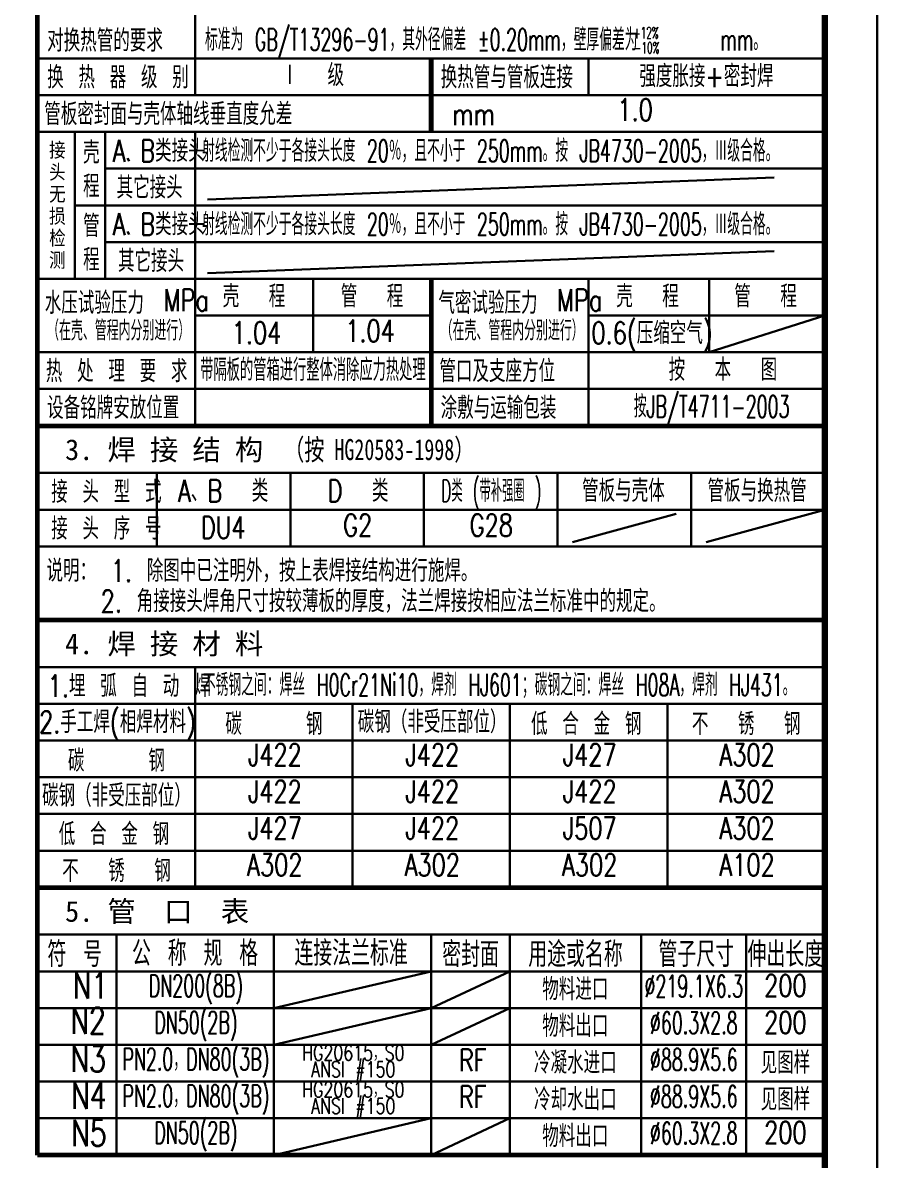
# Model space of a CAD drawing. Extents: x 0 to 25472, y -20 to 7186.
# Drawn here: x 4069 to 5046, y 1590 to 2891 of the extents above; entities that cross this region are included whole.
import ezdxf
from ezdxf.enums import TextEntityAlignment as Align

# ---------------------------------------------------------------- set-up
doc = ezdxf.new("R2010")
doc.units = 0
doc.header["$LTSCALE"] = 60
doc.header["$MEASUREMENT"] = 0
for name, color, linetype, lineweight in [('A 粗实线', 1, 'CONTINUOUS', 60), ('B 细实线', 7, 'CONTINUOUS', 30), ('C 文 字', 2, 'CONTINUOUS', 30)]:
    doc.layers.add(name, color=color, linetype=linetype, lineweight=lineweight)
doc.styles.add('HZTXT', font='TXT.SHX', dxfattribs={"width": 0.75, "bigfont": 'HZTXT'})
doc.styles.add('标题中文', font='SimSun.ttf', dxfattribs={"width": 0.7})

msp = doc.modelspace()

# ---------------------------------------------------------------- linework, layer by layer
at = {"layer": 'A 粗实线'}
for p, q in [((4086.000000089999, 1596.000000190802), (4086.00000009, 3504)), ((4536.000000044997, 2766.0000000738), (4536.000000044998, 2850.0000000654)), ((4536.000000044998, 2850.0000000654), (4536.000000044997, 2766.0000000738)), ((4536.00000004498, 2598.0000000906), (4536.00000004498, 2430.0000001074)), ((4086.000000089981, 2430.0000001074), (4985.999999999981, 2430.0000001074)), ((4086.000000089994, 2208.000000129601), (4985.999999999993, 2208.000000129601)), ((4086.000000089994, 1902.000000160201), (4985.999999999993, 1902.000000160201)), ((4986.000000000009, 1596.000000190802), (4086.00000009001, 1596.000000190802))]:
    msp.add_line(p, q, dxfattribs=at)
at = {"layer": 'A 粗实线', "color": 5, "lineweight": 120}
msp.add_lwpolyline([(150, 60), (4986, 60), (4986, 3504), (150, 3504)], close=True, dxfattribs=at)
at = {"layer": 'B 细实线'}
for p, q in [((4266.000000072, 2808.0000000696), (4266.000000072, 2976.0000000528)), ((4086.000000089981, 2850.0000000654), (4985.999999999981, 2850.0000000654)), ((4716.000000026998, 2808.0000000696), (4716.000000026998, 2850.000000065399)), ((4086.000000089981, 2808.0000000696), (4985.999999999981, 2808.0000000696)), ((4086.000000089981, 2766.0000000738), (4985.999999999981, 2766.0000000738)), ((4128.451284677164, 2766.0000000738), (4128.451284677164, 2598.0000000906)), ((4163.296997012596, 2766.0000000738), (4163.296997012596, 2598.0000000906)), ((4266.000000072, 2430.0000001074), (4266.000000072, 2766.000000073801)), ((4188.748599887389, 2736.030434744114), (4190.755370634472, 2732.5940381252)), ((4163.296997012596, 2724.000000078001), (4985.999999999981, 2724.000000078001)), ((4280.063531875923, 2688.624535807816), (4928.140831049524, 2713.746306521491)), ((4128.451284677164, 2682.000000082206), (4985.999999999981, 2682.000000082206)), ((4188.748599887389, 2652.03043475252), (4190.755370634472, 2648.594038133605)), ((4163.296997012596, 2640.000000086406), (4985.999999999981, 2640.000000086406)), ((4280.063531875923, 2604.62453581621), (4928.140831049524, 2629.746306529885)), ((4086.000000089981, 2598.0000000906), (4985.999999999981, 2598.0000000906)), ((4401.000000058491, 2598.0000000906), (4401.000000058491, 2514.000000099)), ((4716.000000026981, 2430.0000001074), (4716.000000026981, 2598.0000000906)), ((4854.006403361167, 2598.0000000906), (4854.006403361167, 2514.000000099)), ((4266.000000072, 2556.0000000948), (4536.00000004498, 2556.0000000948)), ((4716.000000026981, 2556.000000094801), (4985.999999999981, 2556.0000000948)), ((4854.006403361167, 2514.000000099), (4985.999999999995, 2556.0000000948)), ((4086.000000089981, 2514.000000099), (4985.999999999981, 2514.000000099)), ((4086.000000089981, 2472.0000001032), (4985.999999999981, 2472.0000001032)), ((4086.000000089994, 2376.000000112801), (4985.999999999993, 2376.000000112801)), ((4222.261339565214, 2376.000000112801), (4222.261339565236, 2292.000000121201)), ((4374.981339549942, 2292.000000121201), (4374.981339549942, 2376.000000112801)), ((4527.70133953467, 2376.000000112801), (4527.70133953467, 2292.000000121201)), ((4680.421339519398, 2292.000000121201), (4680.421339519398, 2376.000000112801)), ((4833.141339504126, 2376.000000112801), (4833.141339504126, 2292.000000121201)), ((4086.000000089994, 2334.000000117001), (4985.999999999993, 2334.000000117001)), ((4697.380275654141, 2296.663929650138), (4816.182403369384, 2329.336070588065)), ((4850.238936150006, 2296.663929650138), (4985.999999999992, 2334.000000117001)), ((4086.000000089994, 2292.000000121201), (4985.999999999993, 2292.000000121201)), ((4086.000000089994, 2154.000000135001), (4985.999999999993, 2154.000000135001)), ((4266.000000071994, 2112.0000001392), (4266.000000071994, 2154.000000135001)), ((4086.000000089994, 2112.0000001392), (4985.999999999993, 2112.0000001392)), ((4266.000000071993, 1902.000000160201), (4266.000000071994, 2112.0000001392)), ((4446.000000053994, 1902.000000160201), (4446.000000053994, 2112.0000001392)), ((4626.000000035992, 1902.000000160201), (4626.000000035993, 2112.0000001392)), ((4806.000000017993, 1902.000000160201), (4806.000000017993, 2112.0000001392)), ((4086.000000089994, 2070.000000143401), (4985.999999999993, 2070.000000143401)), ((4985.999999999993, 2028.000000147601), (4086.000000089994, 2028.000000147601)), ((4086.000000089994, 1986.000000151801), (4985.999999999993, 1986.000000151801)), ((4985.999999999993, 1944.000000156001), (4086.000000089994, 1944.000000156001)), ((4986.000000000009, 1848.000000165602), (4086.00000009001, 1848.000000165602)), ((4176.00000008101, 1596.000000190802), (4176.000000081011, 1848.000000165602)), ((4356.000000063009, 1596.000000190802), (4356.00000006301, 1848.000000165602)), ((4536.000000045011, 1596.000000190802), (4536.000000045011, 1848.000000165602)), ((4626.000000036008, 1596.000000190802), (4626.000000036009, 1848.000000165602)), ((4776.000000021009, 1596.000000190802), (4776.000000021009, 1848.000000165602)), ((4896.000000009011, 1596.000000190802), (4896.000000009011, 1848.000000165602)), ((4986.000000000009, 1806.000000169801), (4086.00000009001, 1806.000000169801)), ((4356.00000006301, 1764.000000174002), (4536.000000045011, 1806.000000169801)), ((4536.000000045011, 1764.000000174002), (4626.000000036009, 1806.000000169801)), ((4986.000000000009, 1764.000000174002), (4086.00000009001, 1764.000000174002)), ((4356.00000006301, 1722.000000178201), (4536.000000045011, 1764.000000174001)), ((4536.000000045011, 1722.000000178201), (4626.000000036009, 1764.000000174001)), ((4986.000000000009, 1722.000000178201), (4086.00000009001, 1722.000000178201)), ((4986.000000000009, 1680.000000182401), (4086.00000009001, 1680.000000182401)), ((4356.000000081011, 1596.000000190802), (4536.000000081011, 1638.000000190801)), ((4536.000000081011, 1596.000000190802), (4626.000000081011, 1638.000000190801))]:
    msp.add_line(p, q, dxfattribs=at)
msp.add_lwpolyline([(0, 0), (5046, 0), (5046, 3564), (0, 3564)], close=True, dxfattribs=at)
at = {"layer": 'C 文 字'}
msp.add_line((4986.000000000009, 1638.000000186602), (4086.00000009001, 1638.000000186602), dxfattribs=at)

# ---------------------------------------------------------------- texts
for s, height, style, width, p in [('标准为 GB/T13296-91，其外径偏差 %%P0.20mm，壁厚偏差为     mm。', 25.20001155826136, 'HZTXT', 0.58, (4277.322398277228, 2858.91352248294)), ('对换热管的要求', 25.2, 'HZTXT', 0.75, (4096.88999734289, 2857.800000061201)), ('+12%', 12.90240591782982, 'HZTXT', 0.58, (4767.102447635263, 2872.796610710629)), ('-10%', 12.90240591782982, 'HZTXT', 0.58, (4768.054269618859, 2855.741322960237)), ('换 热 器 级 别', 25.2, 'HZTXT', 0.75, (4096.88999734289, 2815.800000061201)), ('换热管与管板连接', 25.2, 'HZTXT', 0.75, (4546.889997297889, 2815.800000061201)), ('管板密封面与壳体轴线垂直度允差          mm', 25.2, 'HZTXT', 0.75, (4093.572068815192, 2773.800000065401)), ('1.0', 25.2, 'HZTXT', 0.75, (4748.862325563749, 2778.770771955959)), ('A B类接头', 25.19999999748, 'HZTXT', 0.75, (4171.828581007378, 2731.800000077221)), ('射线检测不少于各接头长度 20％，且不小于 250mm。按 JB4730-2005，Ⅲ级合格。', 25.20001155826136, 'HZTXT', 0.58, (4273.99283444627, 2731.800008545263)), ('壳', 25.19999999748, 'HZTXT', 0.75, (4137.955933928146, 2729.831854004543)), ('程', 25.19999999748, 'HZTXT', 0.75, (4137.955933928146, 2691.261401496116)), ('其它接头', 25.19999999748, 'HZTXT', 0.75, (4176.261397652079, 2689.800000081427)), ('管', 25.19999999748, 'HZTXT', 0.75, (4137.955933928146, 2645.831854012949)), ('A B类接头', 25.19999999748, 'HZTXT', 0.75, (4171.828581007378, 2647.800000085628)), ('射线检测不少于各接头长度 20％，且不小于 250mm。按 JB4730-2005，Ⅲ级合格。', 25.20001155826136, 'HZTXT', 0.58, (4273.99283444627, 2647.800008553669)), ('程', 25.19999999748, 'HZTXT', 0.75, (4137.955933928146, 2607.261401504516)), ('其它接头', 25.19999999748, 'HZTXT', 0.75, (4177.815187199048, 2605.800000089821)), ('水压试验压力', 25.19999999748, 'HZTXT', 0.75, (4094.175546032722, 2557.891884671448)), ('MPa', 25.19999999748, 'HZTXT', 0.75, (4229.983675723647, 2561.151977669842)), ('气密试验压力', 25.19999999748, 'HZTXT', 0.75, (4544.175545987722, 2557.891884671448)), ('MPa', 25.19999999748, 'HZTXT', 0.75, (4679.983675678648, 2561.151977669842)), ('热 处 理 要 求', 25.19999999748, 'HZTXT', 0.75, (4095.361490041601, 2479.800000102422)), ('管口及支座方位', 25.19999999748, 'HZTXT', 0.75, (4545.361489996601, 2479.800000102422)), ('按  本  图', 25.19999999748, 'HZTXT', 0.75, (4807.478912776905, 2481.451005066933)), ('设备铭牌安放位置', 25.20001155826136, 'HZTXT', 0.75, (4096.790814787637, 2437.800003684959)), ('涂敷与运输包装', 25.19999999748, 'HZTXT', 0.75, (4546.790809792232, 2437.800000106621)), ('按JB/T4711-2003', 25.20001155826136, 'HZTXT', 0.58, (4767.607703973505, 2439.451005071133)), ('（按 HG20583-1998）', 24, '标题中文', 0.7, (4368.00240246208, 2390.72882758511)), ('接 头 型 式', 25.19999999748, 'HZTXT', 0.75, (4101.502307917955, 2341.800000116222)), ('接 头 序 号', 25.19999999748, 'HZTXT', 0.75, (4101.502307917955, 2299.800000120421)), ('说明： 1. 除图中已注明外，按上表焊接结构进行施焊。', 25.20001155826136, 'HZTXT', 0.75, (4096.117100686783, 2251.563397377383)), ('2. 角接接头焊角尺寸按较薄板的厚度，法兰焊接按相应法兰标准中的规定。', 25.2, 'HZTXT', 0.75, (4158.069575409743, 2216.756054872681)), ('1.埋 弧 自 动 焊', 25.19999999748, 'HZTXT', 0.75, (4097.504821783277, 2119.800000138421)), ('不锈钢之间：焊丝 H0Cr21Ni10，焊剂 HJ601；碳钢之间：焊丝 H08A，焊剂 HJ431。', 25.20001155826136, 'HZTXT', 0.58, (4274.91302987071, 2120.977205630889)), ('N1', 29.999999997, 'HZTXT', 0.75, (4126.102825295832, 1774.866229173154)), ('N2', 29.999999997, 'HZTXT', 0.75, (4123.423339990003, 1734.599213112126)), ('N3', 29.999999997, 'HZTXT', 0.75, (4123.571938783954, 1690.96642018252)), ('N4', 29.999999997, 'HZTXT', 0.75, (4124.32599860735, 1648.970333378278)), ('N5', 29.999999997, 'HZTXT', 0.75, (4124.316501758613, 1606.129916442315))]:
    msp.add_text(s, height=height, dxfattribs=dict(at, style=style, width=width)).set_placement(p)
at = {"layer": 'C 文 字', "style": 'HZTXT'}
for s, height, width, p in [('Ⅰ  级', 25.2, 0.75, (4400.641075129052, 2818.319745150612)), ('强度胀接+密封焊', 25.2, 0.75, (4850.641075084051, 2817.167816403565)), ('壳  程', 25.2, 0.75, (4333.339420307442, 2565.366473550089)), ('管  程', 25.2, 0.75, (4468.339420293933, 2565.366473550089)), ('壳  程', 25.2, 0.75, (4783.339420262423, 2565.366473550089)), ('管  程', 25.2, 0.75, (4918.339420248913, 2565.366473550089)), ('1.04', 25.19999999748, 0.75, (4466.065272659864, 2525.844116527598)), ('0.6(压缩空气)', 25.2, 0.75, (4788.57631648265, 2523.459583997363)), ('1.04', 25.19999999748, 0.75, (4336.267084020187, 2523.649016630637)), ('A、B  类', 25.19999999748, 0.75, (4298.110376504991, 2342.945272389139)), ('D  类', 25.19999999748, 0.75, (4452.364431942347, 2342.945272389139)), ('管板与壳体', 25.19999999748, 0.75, (4755.758980094882, 2342.945272389139)), ('管板与换热管', 25.19999999748, 0.75, (4908.617640590746, 2342.945272389139)), ('G2', 25.19999999748, 0.75, (4451.97621732155, 2303.629914636632)), ('G28', 25.19999999748, 0.75, (4604.696217306278, 2303.629914636632)), ('DU4', 25.19999999748, 0.75, (4298.233469155, 2300.945272393339)), ('2.手工焊(相焊材料)', 25.19999999748, 0.75, (4177.286662478291, 2078.532506099749)), ('碳    钢', 25.19999999748, 0.75, (4356.108579860158, 2076.320959403037)), ('碳钢（非受压部位）', 25.2, 0.75, (4537.075756885159, 2078.656451623012)), ('低 合 金 钢', 25.19999999748, 0.75, (4713.231173434139, 2076.320959403037)), ('不  锈  钢', 25.19999999748, 0.75, (4896.108579806154, 2076.320959403037)), ('碳    钢', 25.19999999748, 0.75, (4176.108579878165, 2034.320959407237)), ('J422', 25.19999999748, 0.75, (4357.286662460291, 2041.178144316688)), ('J422', 25.19999999748, 0.75, (4537.28666244229, 2041.178144316688)), ('J427', 25.19999999748, 0.75, (4717.286662424291, 2041.178144316688)), ('A302', 25.19999999748, 0.75, (4897.286662406286, 2041.178144316688)), ('碳钢（非受压部位）', 25.2, 0.75, (4176.108579887175, 1994.476841736416)), ('J422', 25.19999999748, 0.75, (4357.286662460291, 1999.178144320887)), ('J422', 25.19999999748, 0.75, (4537.28666244229, 1999.178144320887)), ('J422', 25.19999999748, 0.75, (4717.286662424291, 1999.178144320887)), ('A302', 25.19999999748, 0.75, (4897.286662406286, 1999.178144320888)), ('低 合 金 钢', 25.19999999748, 0.75, (4173.23117348815, 1950.320959415637)), ('J427', 25.19999999748, 0.75, (4357.28666246029, 1957.178144325087)), ('J422', 25.19999999748, 0.75, (4537.28666244229, 1957.178144325087)), ('J507', 25.19999999748, 0.75, (4717.286662424291, 1957.178144325087)), ('A302', 25.19999999748, 0.75, (4897.286662406286, 1957.178144325087)), ('A302', 25.19999999748, 0.75, (4357.28666246029, 1915.178144329287)), ('A302', 25.19999999748, 0.75, (4537.28666244229, 1915.178144329287)), ('A302', 25.19999999748, 0.75, (4717.286662424291, 1915.178144329287)), ('A102', 25.19999999748, 0.75, (4897.286662406286, 1915.178144329287)), ('不  锈  钢', 25.19999999748, 0.75, (4176.108579878165, 1908.320959419837)), ('DN200(8B)', 25.20001155826136, 0.58, (4266.864436614691, 1776.91321055251)), ('物料进口', 25.19999999748, 0.75, (4700.78036799122, 1773.000000173101)), ('%%C219.1X6.3', 25.20001155826136, 0.58, (4836.191276270107, 1776.464136336642)), ('200', 25.19999999748, 0.75, (4941.000000004511, 1777.076902581961)), ('DN50(2B)', 25.20001155826136, 0.58, (4266.864436614691, 1734.91321055671)), ('物料出口', 25.19999999748, 0.75, (4700.78036799122, 1731.000000177302)), ('%%C60.3X2.8', 25.20001155826136, 0.58, (4836.191276270107, 1734.464136340843)), ('200', 25.19999999748, 0.75, (4941.000000004511, 1735.076902586162)), ('PN2.0，DN80(3B)', 25.20001155826136, 0.58, (4266.864436614691, 1692.913210560911)), ('HG20615，S0', 17.639999998236, 0.75, (4446.912665036094, 1704.098440935726)), ('%%C88.9X5.6', 25.20001155826136, 0.58, (4836.191276270107, 1692.464136345042)), ('ANSI #150', 17.639999998236, 0.75, (4446.912665036094, 1685.204872512018)), ('RF', 25.19999999748, 0.75, (4583.47780309695, 1691.809588682931)), ('冷凝水进口', 25.19999999748, 0.75, (4700.78036799122, 1689.000000181501)), ('见图样', 25.19999999748, 0.75, (4941.000000004511, 1688.997172646483)), ('PN2.0，DN80(3B)', 25.20001155826136, 0.58, (4266.864436614691, 1650.913210565111)), ('HG20615，S0', 17.639999998236, 0.75, (4446.912665054098, 1662.098440939926)), ('RF', 25.19999999748, 0.75, (4583.47780309695, 1649.809588687131)), ('冷却水出口', 25.19999999748, 0.75, (4700.78036799122, 1647.000000185702)), ('%%C88.9X5.6', 25.20001155826136, 0.58, (4836.191276270107, 1650.464136349243)), ('见图样', 25.19999999748, 0.75, (4941.000000004511, 1646.997172650684)), ('ANSI #150', 17.639999998236, 0.75, (4446.912665054098, 1643.204872516219)), ('DN50(2B)', 25.20001155826136, 0.58, (4266.864436614691, 1608.913210569311)), ('物料出口', 25.19999999748, 0.75, (4700.78036799122, 1605.000000189902)), ('%%C60.3X2.8', 25.20001155826136, 0.58, (4836.191276270107, 1608.464136353444)), ('200', 25.19999999748, 0.75, (4941.000000004511, 1609.076902598762))]:
    msp.add_text(s, height=height, dxfattribs=dict(at, width=width)).set_placement(p, align=Align.CENTER)
at = {"layer": 'C 文 字'}
for s, height, style, p in [('接', 18.89999999811, 'HZTXT', (4099.122138675895, 2735.227284334052)), ('头', 18.89999999811, 'HZTXT', (4099.122138675895, 2710.063284336572)), ('无', 18.89999999811, 'HZTXT', (4099.122138675895, 2684.899284339086)), ('损', 18.89999999811, 'HZTXT', (4099.122138675895, 2659.627284341615)), ('检', 18.89999999811, 'HZTXT', (4099.122138675895, 2634.571284344119)), ('测', 18.89999999811, 'HZTXT', (4099.122138675895, 2609.407284346633)), ('3. 焊 接 结 构', 23.76001089778929, '标题中文', (4117.350946932588, 2390.72882758511)), ('4. 焊 接 材 料', 23.76001089778929, '标题中文', (4117.350946932582, 2168.728827607311)), ('5. 管  口  表', 23.76001089778929, '标题中文', (4117.350946932587, 1862.728827637912))]:
    msp.add_text(s, height=height, dxfattribs=dict(at, style=style)).set_placement(p)
at = {"layer": 'C 文 字', "style": 'HZTXT'}
for s, height, width, p, p2 in [('（在壳、管程内分别进行）', 22.679999997732, 0.6285360001117585, (4096.82569536363, 2527.529375887431), (4260.367595150843, 2527.529375887431)), ('（在壳、管程内分别进行）', 22.679999997732, 0.6285360001117585, (4546.825695318611, 2527.529375887431), (4710.367595105824, 2527.529375887431)), ('带隔板的管箱进行整体消除应力热处理', 25.2, 0.6049215694612309, (4271.830581986582, 2481.219987460171), (4529.65863384728, 2481.219987460171)), ('D类 (带补强圈 )', 25.19999999748, 0.5938822483852249, (4547.426786048608, 2342.945272389139), (4662.16483642516, 2342.945272389139))]:
    msp.add_text(s, height=height, dxfattribs=dict(at, width=width)).set_placement(p, p2, align=Align.FIT)
at = {"layer": 'C 文 字', "style": 'HZTXT', "width": 0.75}
for s, p in [('符 号', (4128.362792382299, 1827.000000167702)), ('公 称 规 格', (4266.00000007201, 1828.032944313288)), ('连接法兰标准', (4444.38473713623, 1828.199196044827)), ('密封面', (4581.00000004051, 1827.000000167702)), ('用途或名称', (4701.00000002851, 1827.000000167702)), ('管子尺寸', (4839.10104201492, 1827.000000167702)), ('伸出长度', (4941.000000004511, 1827.000000167702))]:
    msp.add_text(s, height=28.79999999712, dxfattribs=at).set_placement(p, align=Align.MIDDLE)

doc.saveas('drawing.dxf')
